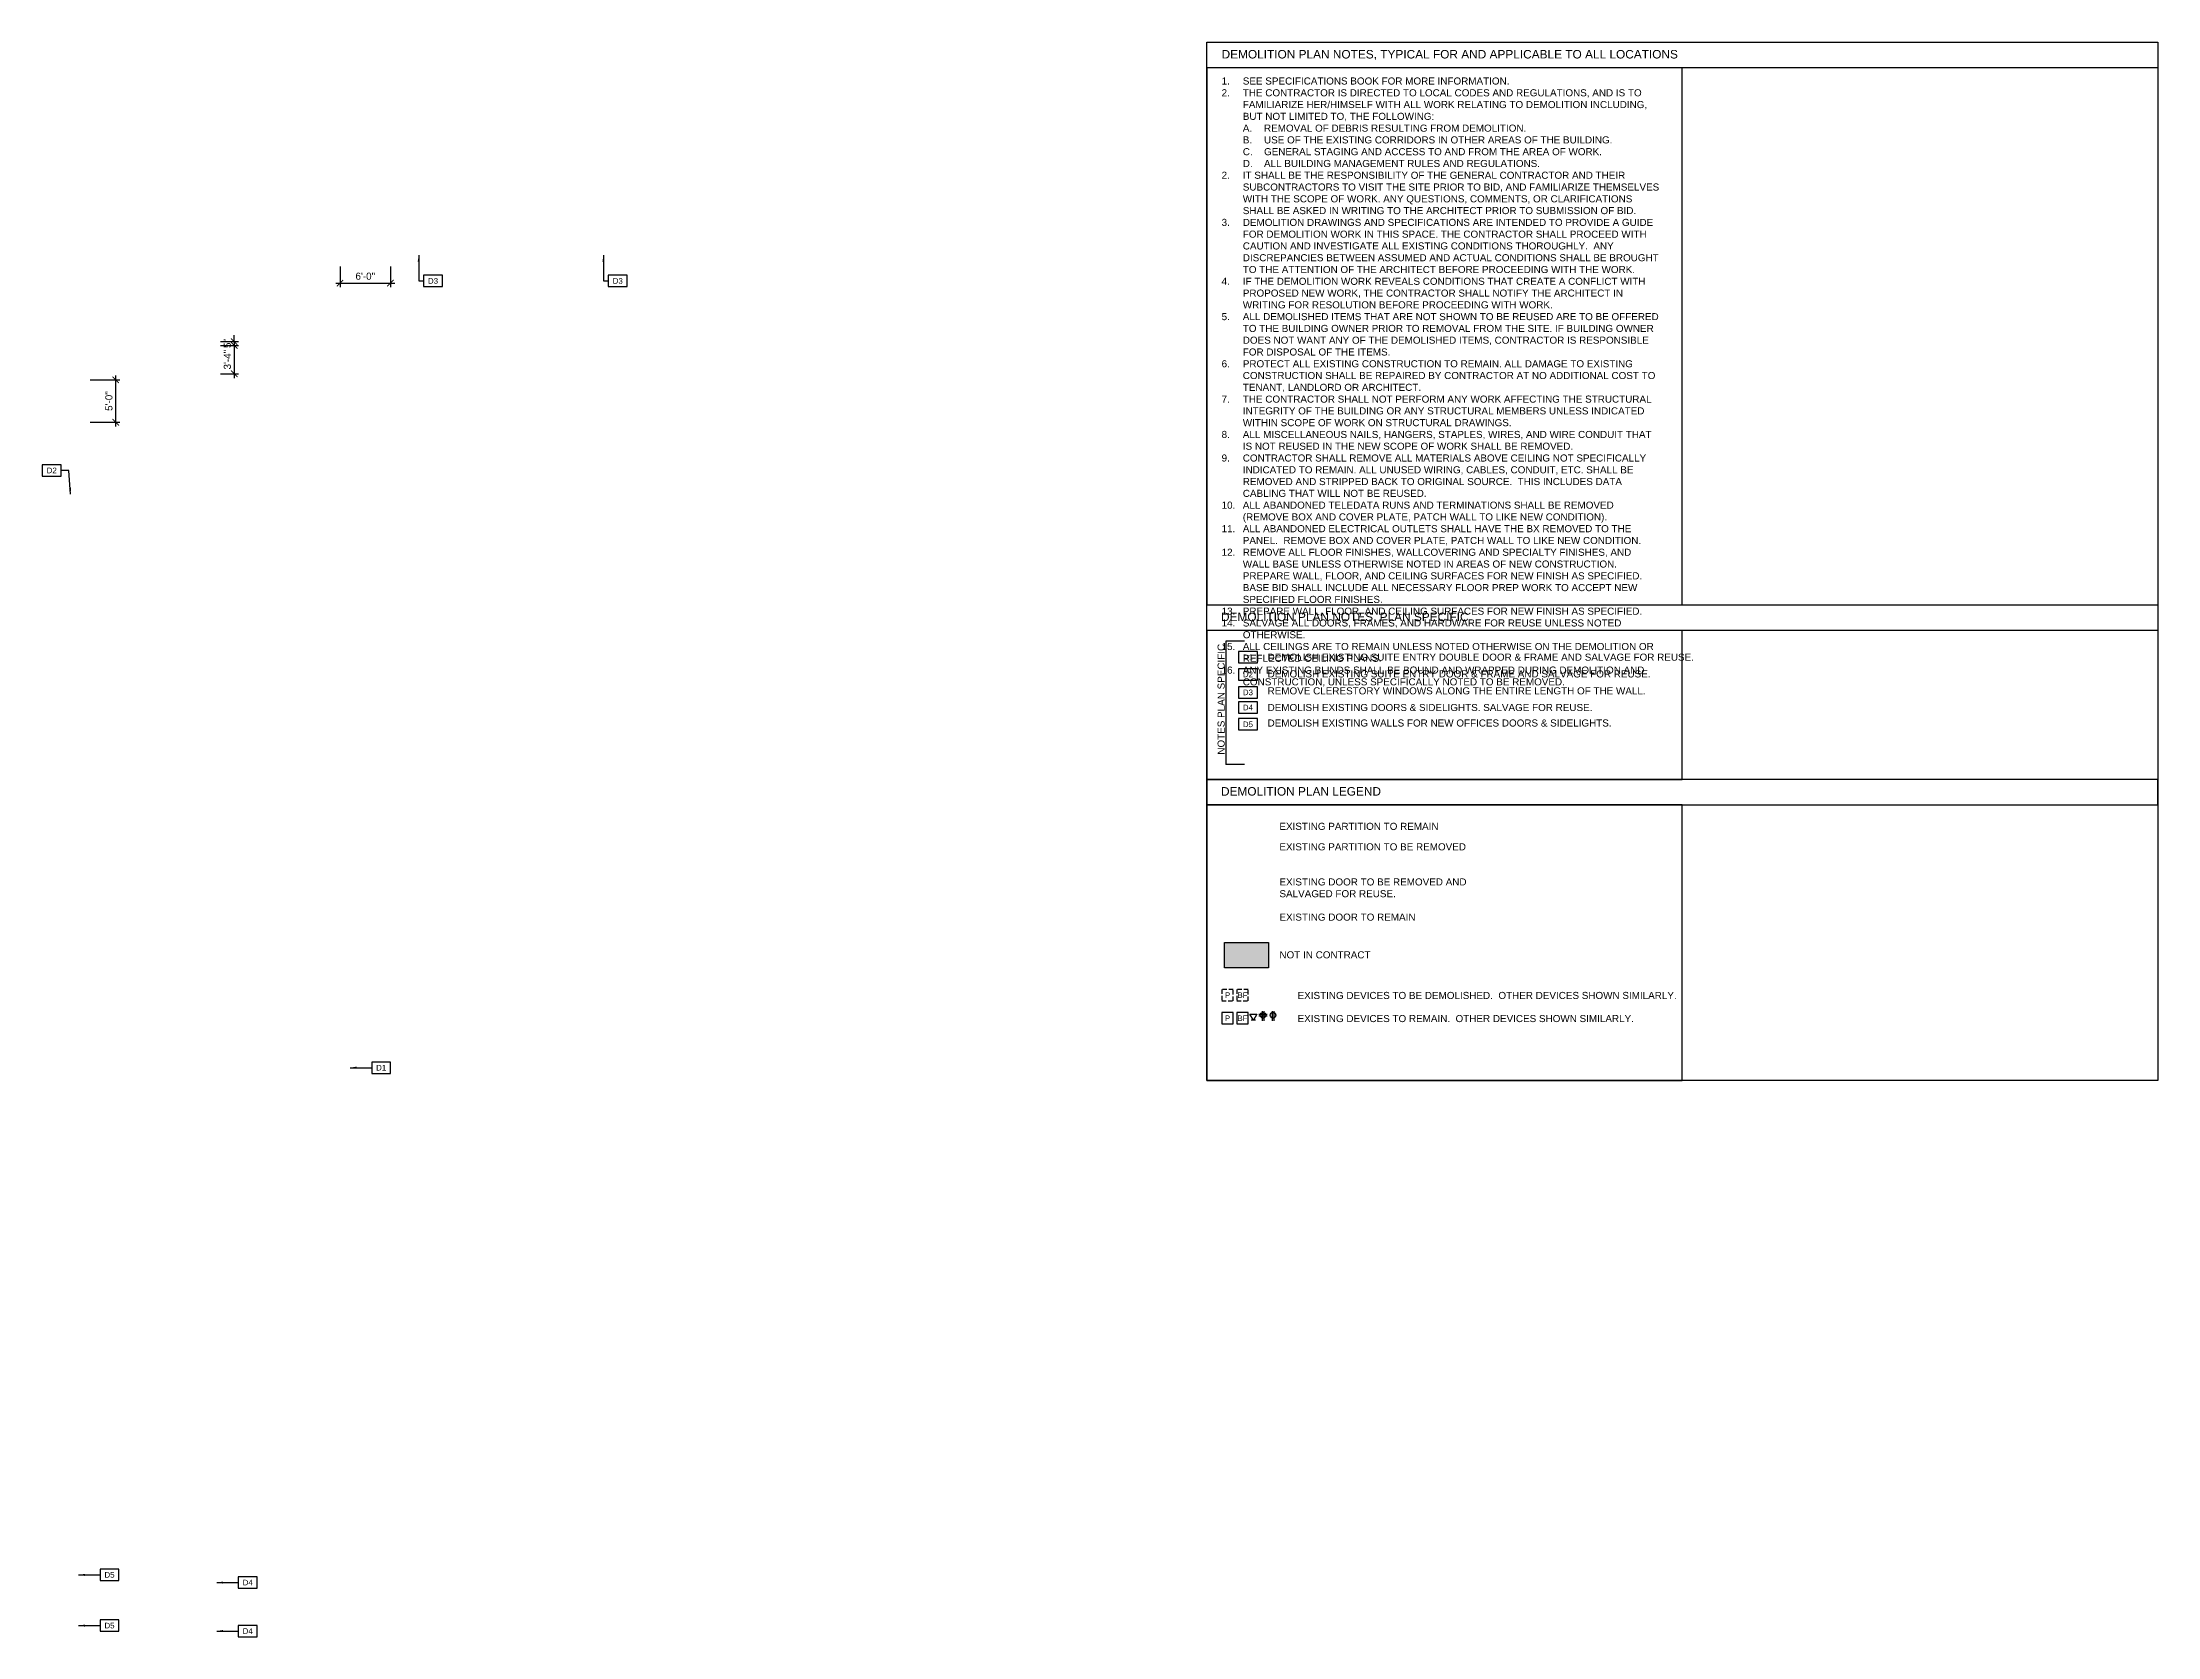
# Model space of a CAD drawing. Header units: inches. Extents: x 3425 to 6702, y -1808 to 3968.
# Drawn here: x 3425 to 6417, y 1712 to 3968 of the extents above.
import ezdxf
from ezdxf.enums import TextEntityAlignment as Align

# ---------------------------------------------------------------- set-up
doc = ezdxf.new("R2010")
doc.units = ezdxf.units.IN
doc.header["$LTSCALE"] = 96
doc.header["$MEASUREMENT"] = 0
doc.linetypes.add('HIDDEN4', pattern=[0.09375, 0.0625, -0.03125])
for name, color, linetype in [('A-Anno-Demo', 7, 'Continuous'), ('A-Anno-Flor', 7, 'Continuous'), ('A-Anno-Pricing-Cons', 7, 'Continuous'), ('A-Anno-PwrS', 7, 'Continuous'), ('A-Bldg-Patt', 5, 'Continuous'), ('A-Powr-Demo', 7, 'HIDDEN4'), ('A-Powr-Exst', 1, 'Continuous'), ('Legend 300$0$A-Anno-PwrS', 7, 'Continuous'), ('XREF', 7, 'Continuous')]:
    doc.layers.add(name, color=color, linetype=linetype)
doc.styles.add('Legend 300$0$Standard', font='txt')
doc.styles.add('OTJ_Title1', font='swiss.ttf')
doc.styles.add('XFINE_0', font='swissl.ttf', dxfattribs={"width": 0.8})
doc.styles.add('XFINE_1-8', font='swissl.ttf', dxfattribs={"height": 10})
doc.dimstyles.new('OTJ_1-8', dxfattribs={"dimscale": 96, "dimtxt": 0.09375, "dimasz": 0.09375, "dimexe": 0.0625, "dimexo": 0.15625, "dimgap": 0.046875, "dimtad": 1, "dimdec": 1, "dimzin": 3, "dimdsep": 46, "dimlunit": 4, "dimtxsty": 'XFINE_1-8', "dimblk": 'ARCHTICK', "dimcen": 0.09, "dimdle": 0.0625, "dimclrd": 15, "dimclre": 15, "dimclrt": 7, "dimadec": 0, "dimazin": 0, "dimtfac": 0.75, "dimtdec": 1, "dimtix": 1, "dimtmove": 1, "dimatfit": 3, "dimfxl": 1, "dimfrac": 1, "dimtolj": 1, "dimtzin": 0, "dimarcsym": 0})

# ---------------------------------------------------------------- blocks, each defined once
blk = doc.blocks.new('A$C63DA0F89')
at = {"color": 0, "linetype": 'ByBlock', "lineweight": -2}
blk.add_lwpolyline([(8.8, 0), (24.8, 0), (24.8, 16), (8.8, 16)], close=True, dxfattribs=at)
at = {"color": 0, "linetype": 'ByBlock', "lineweight": -2, "style": 'OTJ_Title1', "flags": 8}
blk.add_attdef('CODE', text='', height=8, dxfattribs=at).set_placement((16.8, 8), align=Align.MIDDLE)
blk = doc.blocks.new('multi-note')
at = {"color": 4}
blk.add_lwpolyline([(-1.67, -1), (1.67, -1), (1.67, 1), (-1.67, 1)], close=True, dxfattribs=at)
at = {"color": 0, "style": 'XFINE_0', "width": 0.8}
blk.add_attdef('MULTI-NOTE', text='', height=1, dxfattribs=at).set_placement((0, 0), align=Align.MIDDLE_CENTER)
blk = doc.blocks.new('_ArchTick')
at = {"color": 0, "linetype": 'ByBlock', "const_width": 0.15}
blk.add_lwpolyline([(-0.5, -0.5), (0.5, 0.5)], dxfattribs=at)
blk = doc.blocks.new('*D382')
at = {"layer": 'DefPoints', "color": 0, "transparency": 16777216}
for p in [(3477.5, 3490.5), (3528.7, 3490.5), (3477.5, 3430.5)]:
    blk.add_point(p, dxfattribs=at)
at = {"layer": 'XREF', "color": 15, "lineweight": -2, "transparency": 16777216}
for p, q in [((3492.5, 3490.5), (3534.7, 3490.5)), ((3528.7, 3424.5), (3528.7, 3496.5)), ((3492.5, 3430.5), (3534.7, 3430.5))]:
    blk.add_line(p, q, dxfattribs=at)
at = {"layer": 'XREF', "color": 15, "lineweight": -2, "transparency": 16777216, "xscale": 9, "yscale": 9, "zscale": 9}
for p, rotation in [((3528.7, 3490.5), 90), ((3528.7, 3430.5), 270)]:
    blk.add_blockref('_ArchTick', p, dxfattribs=dict(at, rotation=rotation))
at = {"layer": 'XREF', "color": 7, "transparency": 16777216, "insert": (3519.1, 3460.5), "char_height": 10, "attachment_point": 5, "rotation": 90, "style": 'XFINE_1-8'}
blk.add_mtext('\\A1;5\'-0"', dxfattribs=at)
blk = doc.blocks.new('*D383')
at = {"layer": 'DefPoints', "color": 0, "transparency": 16777216}
for p in [(3846, 3665.9), (3917.3, 3665.9), (3917.3, 3627.4)]:
    blk.add_point(p, dxfattribs=at)
at = {"layer": 'XREF', "color": 15, "lineweight": -2, "transparency": 16777216}
for p, q in [((3846, 3650.9), (3846, 3621.4)), ((3917.3, 3650.9), (3917.3, 3621.4)), ((3840, 3627.4), (3923.3, 3627.4))]:
    blk.add_line(p, q, dxfattribs=at)
at = {"layer": 'XREF', "color": 15, "lineweight": -2, "transparency": 16777216, "xscale": 9, "yscale": 9, "zscale": 9, "rotation": 180}
blk.add_blockref('_ArchTick', (3846, 3627.4), dxfattribs=at)
at = {"layer": 'XREF', "color": 15, "lineweight": -2, "transparency": 16777216, "xscale": 9, "yscale": 9, "zscale": 9}
blk.add_blockref('_ArchTick', (3917.3, 3627.4), dxfattribs=at)
at = {"layer": 'XREF', "color": 7, "transparency": 16777216, "insert": (3881.7, 3637.1), "char_height": 10, "attachment_point": 5, "style": 'XFINE_1-8'}
blk.add_mtext('\\A1;6\'-0"', dxfattribs=at)
blk = doc.blocks.new('*D384')
at = {"layer": 'DefPoints', "color": 0, "transparency": 16777216}
for p in [(3661.7, 3544.6), (3661.7, 3539.1), (3696.3, 3539.1)]:
    blk.add_point(p, dxfattribs=at)
at = {"layer": 'XREF', "color": 15, "lineweight": -2, "transparency": 16777216}
for p, q in [((3676.7, 3544.6), (3702.3, 3544.6)), ((3676.7, 3539.1), (3702.3, 3539.1)), ((3696.3, 3544.6), (3696.3, 3553.6)), ((3696.3, 3544.6), (3696.3, 3539.1)), ((3696.3, 3539.1), (3696.3, 3530.1))]:
    blk.add_line(p, q, dxfattribs=at)
at = {"layer": 'XREF', "color": 15, "lineweight": -2, "transparency": 16777216, "xscale": 9, "yscale": 9, "zscale": 9}
for p, rotation in [((3696.3, 3544.6), 270), ((3696.3, 3539.1), 90)]:
    blk.add_blockref('_ArchTick', p, dxfattribs=dict(at, rotation=rotation))
at = {"layer": 'XREF', "color": 7, "transparency": 16777216, "insert": (3686.6, 3541.9), "char_height": 10, "attachment_point": 5, "rotation": 90, "style": 'XFINE_1-8'}
blk.add_mtext('\\A1;5"', dxfattribs=at)
blk = doc.blocks.new('*D385')
at = {"layer": 'DefPoints', "color": 0, "transparency": 16777216}
for p in [(3661.7, 3539.1), (3661.7, 3499.1), (3696.3, 3499.1)]:
    blk.add_point(p, dxfattribs=at)
at = {"layer": 'XREF', "color": 15, "lineweight": -2, "transparency": 16777216}
for p, q in [((3676.7, 3539.1), (3702.3, 3539.1)), ((3696.3, 3545.1), (3696.3, 3493.1)), ((3676.7, 3499.1), (3702.3, 3499.1))]:
    blk.add_line(p, q, dxfattribs=at)
at = {"layer": 'XREF', "color": 15, "lineweight": -2, "transparency": 16777216, "xscale": 9, "yscale": 9, "zscale": 9}
for p, rotation in [((3696.3, 3539.1), 90), ((3696.3, 3499.1), 270)]:
    blk.add_blockref('_ArchTick', p, dxfattribs=dict(at, rotation=rotation))
at = {"layer": 'XREF', "color": 7, "transparency": 16777216, "insert": (3686.6, 3519.1), "char_height": 10, "attachment_point": 5, "rotation": 90, "style": 'XFINE_1-8'}
blk.add_mtext('\\A1;3\'-4"', dxfattribs=at)
blk = doc.blocks.new('OTJ_DUPLEX_P')
at = {"color": 0, "linetype": 'ByBlock'}
for p, q in [((1.71, 0.17), (0, 0.17)), ((1.71, -0.17), (0, -0.17))]:
    blk.add_line(p, q, dxfattribs=at)
blk.add_circle((1, 0), 0.5, dxfattribs=at)
blk.add_attdef('SUB', (0, 0), '', height=1)
blk = doc.blocks.new('OTJ_PHONE_JACK_P')
at = {"color": 0, "linetype": 'ByBlock'}
blk.add_line((0, 0.4), (0, -0.4), dxfattribs=at)
blk.add_lwpolyline([(1.04, 0.6), (0, 0), (1.04, -0.6)], close=True, dxfattribs=at)
blk.add_attdef('SUB', text='', height=1).set_placement((0, 0), align=Align.MIDDLE)
blk = doc.blocks.new('Legend 300$0$OTJ_QUAD_P')
at = {"color": 0, "linetype": 'ByBlock'}
for p, q in [((1.73, 0.17), (0, 0.17)), ((0.83, -0.73), (0.83, 0.73)), ((1.16, -0.73), (1.16, 0.73)), ((1.73, -0.17), (0, -0.17))]:
    blk.add_line(p, q, dxfattribs=at)
blk.add_circle((1, 0), 0.5, dxfattribs=at)
at = {"style": 'Legend 300$0$Standard'}
blk.add_attdef('SUB', (0, 0), '', height=1, dxfattribs=at)

msp = doc.modelspace()

# ---------------------------------------------------------------- hatches: boundary and pattern name
at = {"layer": 'A-Bldg-Patt'}
h = msp.add_hatch(color=254, dxfattribs=at)
h.dxf.hatch_style = 1
h.paths.add_polyline_path([(5097.29, 2694.21), (5159.44, 2694.21), (5159.44, 2658.33), (5097.29, 2658.33)])

# ---------------------------------------------------------------- linework, layer by layer
msp.add_lwpolyline([(5097.29, 2694.21), (5159.44, 2694.21), (5159.44, 2658.33), (5097.29, 2658.33)], close=True)
at = {"layer": 'A-Anno-PwrS'}
for p, q in [((5098.81, 3120.68), (5098.81, 2946.18)), ((5125.26, 3120.68), (5098.81, 3120.68)), ((5125.26, 2946.18), (5098.81, 2946.18))]:
    msp.add_line(p, q, dxfattribs=at)
at = {"layer": 'A-Anno-PwrS', "color": 5}
for points in [[(5072.32, 3968.11), (6417.21, 3968.11), (6417.21, 2499.08), (5072.32, 2499.08)], [(5072.32, 3968.11), (6417.21, 3968.11), (6417.21, 3932.11), (5072.32, 3932.11)], [(5072.32, 3171.95), (5744.76, 3171.95), (5744.76, 3932.11), (5072.32, 3932.11)], [(5072.32, 3171.95), (6417.21, 3171.95), (6417.21, 3135.95), (5072.32, 3135.95)], [(5072.32, 2925.11), (5744.76, 2925.11), (5744.76, 3135.95), (5072.32, 3135.95)], [(5072.32, 2499.08), (5744.76, 2499.08), (5744.76, 2889.11), (5072.32, 2889.11)]]:
    msp.add_lwpolyline(points, close=True, dxfattribs=at)
at = {"layer": 'Legend 300$0$A-Anno-PwrS', "color": 5}
msp.add_lwpolyline([(5072.32, 2889.11), (6417.21, 2889.11), (6417.21, 2925.11), (5072.32, 2925.11)], close=True, dxfattribs=at)

# ---------------------------------------------------------------- block references
at = {"layer": 'A-Anno-PwrS'}
ref = msp.add_blockref('multi-note', (3977.51, 3630.45), dxfattribs=dict(at, xscale=8, yscale=8, zscale=8))
ref.add_attrib('MULTI-NOTE', 'D3', dxfattribs={"layer": '0', "color": 0, "height": 8, "style": 'XFINE_0'}).set_placement((3977.51, 3630.45), align=Align.MIDDLE_CENTER)
ref = msp.add_blockref('multi-note', (4238.86, 3630.45), dxfattribs=dict(at, xscale=8, yscale=8, zscale=8))
ref.add_attrib('MULTI-NOTE', 'D3', dxfattribs={"layer": '0', "color": 0, "height": 8, "style": 'XFINE_0'}).set_placement((4238.86, 3630.45), align=Align.MIDDLE_CENTER)
ref = msp.add_blockref('multi-note', (3438.15, 3362.34), dxfattribs=dict(at, xscale=8, yscale=8, zscale=8))
ref.add_attrib('MULTI-NOTE', 'D2', dxfattribs={"layer": '0', "color": 0, "height": 8, "style": 'XFINE_0'}).set_placement((3438.15, 3362.34), align=Align.MIDDLE_CENTER)
ref = msp.add_blockref('multi-note', (5130.26, 3097.93), dxfattribs=dict(at, xscale=8, yscale=8, zscale=8))
ref.add_attrib('MULTI-NOTE', 'D1', dxfattribs={"layer": '0', "color": 0, "height": 8, "style": 'XFINE_0'}).set_placement((5130.26, 3097.93), align=Align.MIDDLE_CENTER)
ref = msp.add_blockref('multi-note', (5130.26, 3073.8), dxfattribs=dict(at, xscale=8, yscale=8, zscale=8))
ref.add_attrib('MULTI-NOTE', 'D2', dxfattribs={"layer": '0', "color": 0, "height": 8, "style": 'XFINE_0'}).set_placement((5130.26, 3073.8), align=Align.MIDDLE_CENTER)
ref = msp.add_blockref('multi-note', (5130.26, 3048.31), dxfattribs=dict(at, xscale=8, yscale=8, zscale=8))
ref.add_attrib('MULTI-NOTE', 'D3', dxfattribs={"layer": '0', "color": 0, "height": 8, "style": 'XFINE_0'}).set_placement((5130.26, 3048.31), align=Align.MIDDLE_CENTER)
ref = msp.add_blockref('multi-note', (5130.26, 3026.89), dxfattribs=dict(at, xscale=8, yscale=8, zscale=8))
ref.add_attrib('MULTI-NOTE', 'D4', dxfattribs={"layer": '0', "color": 0, "height": 8, "style": 'XFINE_0'}).set_placement((5130.26, 3026.89), align=Align.MIDDLE_CENTER)
ref = msp.add_blockref('multi-note', (5130.26, 3003.1), dxfattribs=dict(at, xscale=8, yscale=8, zscale=8))
ref.add_attrib('MULTI-NOTE', 'D5', dxfattribs={"layer": '0', "color": 0, "height": 8, "style": 'XFINE_0'}).set_placement((5130.26, 3003.1), align=Align.MIDDLE_CENTER)
ref = msp.add_blockref('multi-note', (3904.18, 2517.25), dxfattribs=dict(at, xscale=8, yscale=8, zscale=8))
ref.add_attrib('MULTI-NOTE', 'D1', dxfattribs={"layer": '0', "color": 0, "height": 8, "style": 'XFINE_0'}).set_placement((3904.18, 2517.25), align=Align.MIDDLE_CENTER)
ref = msp.add_blockref('multi-note', (3519.89, 1799.62), dxfattribs=dict(at, xscale=8, yscale=8, zscale=8))
ref.add_attrib('MULTI-NOTE', 'D5', dxfattribs={"layer": '0', "color": 0, "height": 8, "style": 'XFINE_0'}).set_placement((3519.89, 1799.62), align=Align.MIDDLE_CENTER)
ref = msp.add_blockref('multi-note', (3715.41, 1788.72), dxfattribs=dict(at, xscale=8, yscale=8, zscale=8))
ref.add_attrib('MULTI-NOTE', 'D4', dxfattribs={"layer": '0', "color": 0, "height": 8, "style": 'XFINE_0'}).set_placement((3715.41, 1788.72), align=Align.MIDDLE_CENTER)
ref = msp.add_blockref('multi-note', (3519.89, 1727.84), dxfattribs=dict(at, xscale=8, yscale=8, zscale=8))
ref.add_attrib('MULTI-NOTE', 'D5', dxfattribs={"layer": '0', "color": 0, "height": 8, "style": 'XFINE_0'}).set_placement((3519.89, 1727.84), align=Align.MIDDLE_CENTER)
ref = msp.add_blockref('multi-note', (3715.41, 1720.14), dxfattribs=dict(at, xscale=8, yscale=8, zscale=8))
ref.add_attrib('MULTI-NOTE', 'D4', dxfattribs={"layer": '0', "color": 0, "height": 8, "style": 'XFINE_0'}).set_placement((3715.41, 1720.14), align=Align.MIDDLE_CENTER)
at = {"layer": 'A-Powr-Demo'}
for p, values in [((5084.63, 2611.91), {'CODE': 'P'}), ((5105.73, 2611.91), {'CODE': 'BF'})]:
    msp.add_blockref('A$C63DA0F89', p, dxfattribs=at).add_auto_attribs(values)
at = {"layer": 'A-Powr-Exst', "color": 15}
for p, values in [((5084.63, 2579.17), {'CODE': 'P'}), ((5105.73, 2579.17), {'CODE': 'BF'})]:
    msp.add_blockref('A$C63DA0F89', p, dxfattribs=at).add_auto_attribs(values)
at = {"layer": 'A-Powr-Exst', "color": 15, "linetype": 'Continuous', "lineweight": -3, "extrusion": (0, 0, -1), "xscale": 8, "yscale": 8, "zscale": -8, "rotation": 90.00000000000001}
msp.add_blockref('OTJ_PHONE_JACK_P', (-5137.94, 2584.51), dxfattribs=at)
at = {"layer": 'A-Powr-Exst', "color": 15, "linetype": 'Continuous', "lineweight": -3, "xscale": 8, "yscale": 8, "zscale": 8}
for name, p, rotation in [('Legend 300$0$OTJ_QUAD_P', (5151.63, 2583.38), 89.99999999999997), ('OTJ_DUPLEX_P', (5165.77, 2583.51), 89.99999999999999)]:
    msp.add_blockref(name, p, dxfattribs=dict(at, rotation=rotation))

# ---------------------------------------------------------------- texts
note = msp.add_mtext_static_columns([''] * 2, width=619.4012, gutter_width=63.14, height=0, dxfattribs=dict(insert=(5093.02, 3918.35), char_height=10, attachment_point=1, style='XFINE_1-8'))
for column, words in zip([note] + note.columns.linked_columns, ['\\pi-30,l30,t30;1.^ISEE SPECIFICATIONS BOOK FOR MORE INFORMATION.\\P2.^ITHE CONTRACTOR IS DIRECTED TO LOCAL CODES AND REGULATIONS, AND IS TO FAMILIARIZE HER/HIMSELF WITH ALL WORK RELATING TO DEMOLITION INCLUDING, BUT NOT LIMITED TO, THE FOLLOWING:\\P\\pl60,t60;A.^IREMOVAL OF DEBRIS RESULTING FROM DEMOLITION.\\PB.^IUSE OF THE EXISTING CORRIDORS IN OTHER AREAS OF THE BUILDING.\\PC.^IGENERAL STAGING AND ACCESS TO AND FROM THE AREA OF WORK.\\PD.^IALL BUILDING MANAGEMENT RULES AND REGULATIONS.\\P\\pl30,t30;2.^IIT SHALL BE THE RESPONSIBILITY OF THE GENERAL CONTRACTOR AND THEIR SUBCONTRACTORS TO VISIT THE SITE PRIOR TO BID, AND FAMILIARIZE THEMSELVES WITH THE SCOPE OF WORK. ANY QUESTIONS, COMMENTS, OR CLARIFICATIONS SHALL BE ASKED IN WRITING TO THE ARCHITECT PRIOR TO SUBMISSION OF BID.\\P3.^IDEMOLITION DRAWINGS AND SPECIFICATIONS ARE INTENDED TO PROVIDE A GUIDE FOR DEMOLITION WORK IN THIS SPACE. THE CONTRACTOR SHALL PROCEED WITH CAUTION AND INVESTIGATE ALL EXISTING CONDITIONS THOROUGHLY.  ANY DISCREPANCIES BETWEEN ASSUMED AND ACTUAL CONDITIONS SHALL BE BROUGHT TO THE ATTENTION OF THE ARCHITECT BEFORE PROCEEDING WITH THE WORK.\\P4.^IIF THE DEMOLITION WORK REVEALS CONDITIONS THAT CREATE A CONFLICT WITH PROPOSED NEW WORK, THE CONTRACTOR SHALL NOTIFY THE ARCHITECT IN WRITING FOR RESOLUTION BEFORE PROCEEDING WITH WORK.\\P5.^IALL DEMOLISHED ITEMS THAT ARE NOT SHOWN TO BE REUSED ARE TO BE OFFERED TO THE BUILDING OWNER PRIOR TO REMOVAL FROM THE SITE. IF BUILDING OWNER DOES NOT WANT ANY OF THE DEMOLISHED ITEMS, CONTRACTOR IS RESPONSIBLE FOR DISPOSAL OF THE ITEMS.\\P6.^IPROTECT ALL EXISTING CONSTRUCTION TO REMAIN. ALL DAMAGE TO EXISTING CONSTRUCTION SHALL BE REPAIRED BY CONTRACTOR AT NO ADDITIONAL COST TO TENANT, LANDLORD OR ARCHITECT.\\P7.^ITHE CONTRACTOR SHALL NOT PERFORM ANY WORK AFFECTING THE STRUCTURAL INTEGRITY OF THE BUILDING OR ANY STRUCTURAL MEMBERS UNLESS INDICATED WITHIN SCOPE OF WORK ON STRUCTURAL DRAWINGS. \\P8.^IALL MISCELLANEOUS NAILS, HANGERS, STAPLES, WIRES, AND WIRE CONDUIT THAT IS NOT REUSED IN THE NEW SCOPE OF WORK SHALL BE REMOVED.\\P9.^ICONTRACTOR SHALL REMOVE ALL MATERIALS ABOVE CEILING NOT SPECIFICALLY INDICATED TO REMAIN. ALL UNUSED WIRING, CABLES, CONDUIT, ETC. SHALL BE REMOVED AND STRIPPED BACK TO ORIGINAL SOURCE.  THIS INCLUDES DATA CABLING THAT WILL NOT BE REUSED.\\P10.^IALL ABANDONED TELEDATA RUNS AND TERMINATIONS SHALL BE REMOVED (REMOVE BOX AND COVER PLATE, PATCH WALL TO LIKE NEW CONDITION). \\P', '\\pi-30,l30,t30;11.^IALL ABANDONED ELECTRICAL OUTLETS SHALL HAVE THE BX REMOVED TO THE PANEL.  REMOVE BOX AND COVER PLATE, PATCH WALL TO LIKE NEW CONDITION.\\P12.^IREMOVE ALL FLOOR FINISHES, WALLCOVERING AND SPECIALTY FINISHES, AND WALL BASE UNLESS OTHERWISE NOTED IN AREAS OF NEW CONSTRUCTION. PREPARE WALL, FLOOR, AND CEILING SURFACES FOR NEW FINISH AS SPECIFIED. BASE BID SHALL INCLUDE ALL NECESSARY FLOOR PREP WORK TO ACCEPT NEW SPECIFIED FLOOR FINISHES.\\P13.^IPREPARE WALL, FLOOR, AND CEILING SURFACES FOR NEW FINISH AS SPECIFIED.\\P14.^ISALVAGE ALL DOORS, FRAMES, AND HARDWARE FOR REUSE UNLESS NOTED OTHERWISE.\\P15.^IALL CEILINGS ARE TO REMAIN UNLESS NOTED OTHERWISE ON THE DEMOLITION OR REFLECTED CEILING PLANS.\\P16.^IANY EXISTING BLINDS SHALL BE BOUND AND WRAPPED DURING DEMOLITION AND CONSTRUCTION, UNLESS SPECIFICALLY NOTED TO BE REMOVED.']):
    column.text = words
at = {"layer": 'A-Anno-Demo', "char_height": 10, "attachment_point": 1, "style": 'XFINE_1-8'}
for s, insert, width in [('{\\fSwis721 Lt BT|b0|i0|c0|p34;EXISTING PARTITION TO REMAIN}', (5174.81, 2863.76), 478.6918), ('{\\fSwis721 Lt BT|b0|i0|c0|p34;EXISTING PARTITION TO BE REMOVED}', (5174.81, 2834.77), 478.6918), ('{\\fSwis721 Lt BT|b0|i0|c0|p34;EXISTING DOOR TO BE REMOVED AND SALVAGED FOR REUSE.}', (5174.87, 2785.09), 321.2236), ('{\\fSwis721 Lt BT|b0|i0|c0|p34;EXISTING DOOR TO REMAIN}', (5174.87, 2735.3), 478.6918), ('EXISTING DEVICES TO BE DEMOLISHED.  OTHER DEVICES SHOWN SIMILARLY. ', (5200.48, 2624.5), 526.4605), ('EXISTING DEVICES TO REMAIN.  OTHER DEVICES SHOWN SIMILARLY. ', (5200.48, 2591.76), 526.4605)]:
    msp.add_mtext(s, dxfattribs=dict(at, insert=insert, width=width))
at = {"layer": 'A-Anno-Flor', "char_height": 12, "attachment_point": 1, "style": 'OTJ_Title1'}
for s, insert, width in [('DEMOLITION PLAN NOTES, TYPICAL FOR AND APPLICABLE TO ALL LOCATIONS', (5093.02, 3957.21), 836.8334), ('DEMOLITION PLAN LEGEND', (5092.18, 2914.22), 240.4581)]:
    msp.add_mtext(s, dxfattribs=dict(at, insert=insert, width=width))
at = {"layer": 'A-Anno-Pricing-Cons', "insert": (5174.87, 2681.95), "char_height": 10, "width": 160.5883, "attachment_point": 1, "style": 'XFINE_1-8'}
msp.add_mtext('{\\fSwis721 Lt BT|b0|i0|c0|p34;NOT IN CONTRACT}', dxfattribs=at)
at = {"layer": 'A-Anno-PwrS', "attachment_point": 1}
for s, insert, char_height, width, style in [('DEMOLITION PLAN NOTES, PLAN SPECIFIC', (5092.18, 3161.06), 12, 397.3486, 'OTJ_Title1'), ('{\\fSwis721 Lt BT|b0|i0|c0|p34;DEMOLISH EXISTING SUITE ENTRY DOUBLE DOOR & FRAME AND SALVAGE FOR REUSE.}', (5158.09, 3103.11), 10, 587.6076, 'XFINE_1-8'), ('{\\fSwis721 Lt BT|b0|i0|c0|p34;DEMOLISH EXISTING SUITE ENTRY DOOR & FRAME AND SALVAGE FOR REUSE.}', (5158.09, 3079.41), 10, 587.6076, 'XFINE_1-8'), ('{\\fSwis721 Lt BT|b0|i0|c0|p34;REMOVE CLERESTORY WINDOWS ALONG THE ENTIRE LENGTH OF THE WALL.}', (5158.09, 3055.46), 10, 587.6076, 'XFINE_1-8'), ('{\\fSwis721 Lt BT|b0|i0|c0|p34;DEMOLISH EXISTING DOORS & SIDELIGHTS. SALVAGE FOR REUSE.}', (5158.09, 3031.92), 10, 587.6076, 'XFINE_1-8'), ('DEMOLISH EXISTING WALLS FOR NEW OFFICES DOORS & SIDELIGHTS.', (5158.09, 3009.97), 10, 587.6076, 'XFINE_1-8')]:
    msp.add_mtext(s, dxfattribs=dict(at, insert=insert, char_height=char_height, width=width, style=style))
at = {"layer": 'A-Anno-PwrS', "insert": (5087.3, 3038.57), "char_height": 10, "width": 228.4948, "attachment_point": 2, "rotation": 90, "style": 'XFINE_1-8'}
msp.add_mtext('NOTES PLAN SPECIFIC', dxfattribs=at)

# ---------------------------------------------------------------- dimensions: what is measured, and where the dimension line sits
at = {"layer": 'XREF'}
dim = msp.add_linear_dim(base=(3917.35, 3627.43), p1=(3846, 3665.92), p2=(3917.35, 3665.92), text='6\'-0"', dimstyle='OTJ_1-8', dxfattribs=at)
dim.commit()
dim.dimension.update_dxf_attribs({"geometry": '*D383', "text_midpoint": (3881.67, 3637.07)})
dim = msp.add_linear_dim(base=(3696.25, 3539.12), p1=(3661.74, 3544.61), p2=(3661.74, 3539.12), angle=90, dimstyle='OTJ_1-8', override={"dimdec": 0}, dxfattribs=at)
dim.commit()
dim.dimension.update_dxf_attribs({"geometry": '*D384', "text_midpoint": (3686.62, 3541.87)})
for base, p1, p2, picture, middle in [((3696.25, 3499.12), (3661.74, 3539.12), (3661.74, 3499.12), '*D385', (3686.62, 3519.12)), ((3528.71, 3490.5), (3477.49, 3430.5), (3477.49, 3490.5), '*D382', (3519.07, 3460.5))]:
    dim = msp.add_linear_dim(base=base, p1=p1, p2=p2, angle=90, dimstyle='OTJ_1-8', dxfattribs=at)
    dim.commit()
    dim.dimension.update_dxf_attribs({"geometry": picture, "text_midpoint": middle})

# ---------------------------------------------------------------- leaders
at = {"layer": 'A-Anno-PwrS', "annotation_type": 0, "has_hookline": 1, "hookline_direction": 1}
for points in [[(3957.27, 3666.7), (3957.27, 3630.45), (3964.17, 3630.45)], [(4218.61, 3666.7), (4218.61, 3630.45), (4225.52, 3630.45)], [(3464.75, 3328.78), (3462.32, 3362.34), (3451.49, 3362.34)], [(3860.42, 2517.25), (3883.93, 2517.25), (3890.84, 2517.25)], [(3476.14, 1799.62), (3499.65, 1799.62), (3506.56, 1799.62)], [(3671.65, 1788.72), (3695.17, 1788.72), (3702.08, 1788.72)], [(3476.14, 1727.84), (3499.65, 1727.84), (3506.56, 1727.84)], [(3671.65, 1720.14), (3695.17, 1720.14), (3702.08, 1720.14)]]:
    msp.add_leader(points, dimstyle='OTJ_1-8', override={"dimgap": 0.046875, "dimtad": 0}, dxfattribs=at)

doc.saveas('drawing.dxf')
